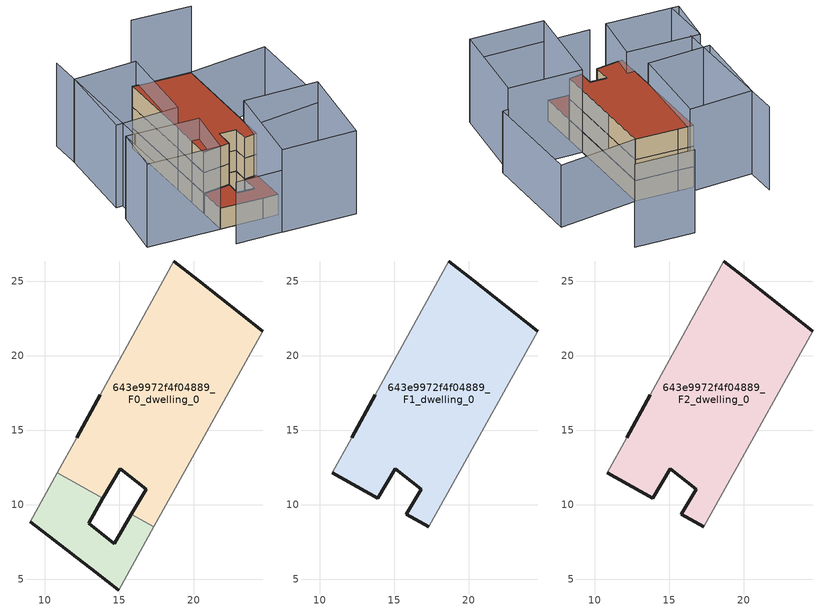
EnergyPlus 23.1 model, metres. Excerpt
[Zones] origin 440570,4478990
643e9972f4f04889_F0_dwelling_0
 floor ground (EU_floor_Construction): 18.75,11.12 24.64,21.65 20.3,25.04 18.68,26.34 13.73,17.36 12.16,14.51 10.84,12.14 13.92,10.43 15.07,12.42 16.81,11.05 15.82,9.37 17.33,8.53 z0
 wall outside (EU_wall_Construction): 15.82,9.37 16.81,11.05 15.07,12.42 13.92,10.43 / 12.16,14.51 13.73,17.36 / 18.68,26.34 20.3,25.04 24.64,21.65 z0:3
 wall adiabatic (EU_wall_Construction): 10.84,12.14 12.16,14.51 / 13.73,17.36 18.68,26.34 / 24.64,21.65 18.75,11.12 17.33,8.53 z0:3
 wall to 643e9972f4f04889_F0_dwelling_1 (EU_wall_Construction): 13.92,10.43 10.84,12.14 / 17.33,8.53 15.82,9.37 z0:3
643e9972f4f04889_F0_dwelling_1
 floor ground (EU_floor_Construction): 14.99,4.28 17.33,8.53 15.82,9.37 14.66,7.38 12.95,8.75 13.92,10.43 10.84,12.14 9.03,8.87 13.44,5.47 z0
 wall outside (EU_wall_Construction): 13.92,10.43 12.95,8.75 14.66,7.38 15.82,9.37 / 14.99,4.28 13.44,5.47 9.03,8.87 z0:3
 wall adiabatic (EU_wall_Construction): 9.03,8.87 10.84,12.14 / 17.33,8.53 14.99,4.28 z0:3
 roof outside (EU_roof_Construction): 15.82,9.37 17.33,8.53 14.99,4.28 13.44,5.47 9.03,8.87 10.84,12.14 13.92,10.43 12.95,8.75 14.66,7.38 z3
643e9972f4f04889_F1_dwelling_0
 floor to 643e9972f4f04889_F0_dwelling_0 (EU_floor_Construction): 18.75,11.12 24.64,21.65 20.3,25.04 18.68,26.34 13.73,17.36 12.16,14.51 10.84,12.14 13.92,10.43 15.07,12.42 16.81,11.05 15.82,9.37 17.33,8.53 z3
 wall outside (EU_wall_Construction): 12.16,14.51 13.73,17.36 / 18.68,26.34 20.3,25.04 24.64,21.65 / 17.33,8.53 15.82,9.37 16.81,11.05 15.07,12.42 13.92,10.43 10.84,12.14 z3:6
 wall adiabatic (EU_wall_Construction): 10.84,12.14 12.16,14.51 / 13.73,17.36 18.68,26.34 / 24.64,21.65 18.75,11.12 17.33,8.53 z3:6
643e9972f4f04889_F2_dwelling_0
 floor to 643e9972f4f04889_F1_dwelling_0 (EU_floor_Construction): 18.75,11.12 24.64,21.65 20.3,25.04 18.68,26.34 13.73,17.36 12.16,14.51 10.84,12.14 13.92,10.43 15.07,12.42 16.81,11.05 15.82,9.37 17.33,8.53 z6
 wall outside (EU_wall_Construction): 12.16,14.51 13.73,17.36 / 18.68,26.34 20.3,25.04 24.64,21.65 / 17.33,8.53 15.82,9.37 16.81,11.05 15.07,12.42 13.92,10.43 10.84,12.14 z6:9
 wall adiabatic (EU_wall_Construction): 10.84,12.14 12.16,14.51 / 13.73,17.36 18.68,26.34 / 24.64,21.65 18.75,11.12 17.33,8.53 z6:9
 roof outside (EU_roof_Construction): 20.3,25.04 24.64,21.65 18.75,11.12 17.33,8.53 15.82,9.37 16.81,11.05 15.07,12.42 13.92,10.43 10.84,12.14 12.16,14.51 13.73,17.36 18.68,26.34 z9
shading: 5.24,19.5 2.3,14.15 / 14.69,34.43 6.2,18.96 / 33.04,26.29 26.91,31.05 / 18.75,11.11 26.52,5.33 / 26.52,5.33 19.8,-3.7 / 19.8,-3.7 12.02,2.08 / 12.02,2.08 18.75,11.11 / 9.03,8.87 1.5,14.66 / 1.5,14.66 5.44,19.79 / 5.44,19.79 12.97,14 / 12.97,14 9.03,8.87 / 6.82,21.91 12.79,30.95 / 12.79,30.95 19.69,26.4 / 19.69,26.4 13.73,17.36 / 13.73,17.36 6.82,21.91 z0:12; 7.24,5.68 18.93,-2.92 / 18.14,10.02 24.64,21.65 / 24.64,21.65 33.69,16.59 / 33.69,16.59 27.18,4.96 / 27.18,4.96 18.14,10.02 z0:9
[Building]
EU S2 Campaign: North Axis=0; Terrain=City; Solar Distribution=FullExterior
[Site:Location]
Madrid: Latitude=40.5; Longitude=-3.5; Time Zone=1; Elevation=609
[SizingPeriod:WeatherFileDays]
AnnualSizingPeriod: Begin Month=1; Begin Day of Month=1; End Month=12; End Day of Month=31; Day of Week for Start Day=Monday; Use Weather File Daylight Saving Period=No; Use Weather File Rain and Snow Indicators=No
[MATERIAL]
EU_InternalMass_Material: Roughness=MediumRough; Thickness=0.1; Conductivity=1; Density=1800; Specific Heat=900; Thermal Absorptance=0.9; Solar Absorptance=0.7; Visible Absorptance=0.7
[MATERIAL:NOMASS] Roughness=MediumRough; Thermal Absorptance=0.9; Solar Absorptance=0.7; Visible Absorptance=0.7
Name | Thermal Resistance
EU_wall_NoMass | 0.419739
EU_roof_NoMass | 0.352165
EU_floor_NoMass | 0.608284
[CONSTRUCTION]
EU_wall_Construction: EU_wall_NoMass
EU_roof_Construction: EU_roof_NoMass
EU_floor_Construction: EU_floor_NoMass
EU_InternalMass_Construction: EU_InternalMass_Material
[ZONE] Type=1; Multiplier=1; Ceiling Height=autocalculate; Floor Area=autocalculate; Part of Total Floor Area=Yes
Name | Volume
643e9972f4f04889_F0_dwelling_0 | 334.847
643e9972f4f04889_F1_dwelling_0; 643e9972f4f04889_F2_dwelling_0 | 334.848
643e9972f4f04889_F0_dwelling_1 | 81.8752
[INTERNALMASS] Construction=EU_InternalMass_Construction
Name | Zone or ZoneList | Surface Area
643e9972f4f04889_F0_dwelling_0_EU_InternalMass | 643e9972f4f04889_F0_dwelling_0 | 111.616
643e9972f4f04889_F0_dwelling_1_EU_InternalMass | 643e9972f4f04889_F0_dwelling_1 | 27.2916
643e9972f4f04889_F1_dwelling_0_EU_InternalMass | 643e9972f4f04889_F1_dwelling_0 | 138.824
643e9972f4f04889_F2_dwelling_0_EU_InternalMass | 643e9972f4f04889_F2_dwelling_0 | 138.824
[OTHEREQUIPMENT] Fuel Type=Electricity; Design Level Calculation Method=Watts/Area; Power per Zone Floor Area=1; Fraction Latent=0; Fraction Radiant=0; Fraction Lost=0; Carbon Dioxide Generation Rate=0; EndUse Subcategory=EU_Step8_InternalGains
Name | Zone or ZoneList or Space or SpaceList | Schedule
EU_Step8_InternalGain_643e9972f4f04889_F0_dwelling_0_f000 | 643e9972f4f04889_F0_dwelling_0 | EU_Step8_GainSchedule_643e9972f4f04889_F0_dwelling_0_f000
EU_Step8_InternalGain_643e9972f4f04889_F0_dwelling_1_f000 | 643e9972f4f04889_F0_dwelling_1 | EU_Step8_GainSchedule_643e9972f4f04889_F0_dwelling_1_f000
EU_Step8_InternalGain_643e9972f4f04889_F1_dwelling_0_f000 | 643e9972f4f04889_F1_dwelling_0 | EU_Step8_GainSchedule_643e9972f4f04889_F1_dwelling_0_f000
EU_Step8_InternalGain_643e9972f4f04889_F2_dwelling_0_f000 | 643e9972f4f04889_F2_dwelling_0 | EU_Step8_GainSchedule_643e9972f4f04889_F2_dwelling_0_f000
[ZONEVENTILATION:DESIGNFLOWRATE] Schedule=EU_AlwaysOn; Design Flow Rate Calculation Method=AirChanges/Hour; Air Changes per Hour=0.703302; Ventilation Type=Natural; Fan Pressure Rise=0; Fan Total Efficiency=1; Constant Term Coefficient=1; Temperature Term Coefficient=0; Velocity Term Coefficient=0; Velocity Squared Term Coefficient=0; Minimum Indoor Temperature=-100; Maximum Indoor Temperature=100; Delta Temperature=-100; Minimum Outdoor Temperature=-100; Maximum Outdoor Temperature=100; Maximum Wind Speed=40
Name | Zone or ZoneList or Space or SpaceList
EU_ConstantAir_643e9972f4f04889_F0_dwelling_0 | 643e9972f4f04889_F0_dwelling_0
EU_ConstantAir_643e9972f4f04889_F0_dwelling_1 | 643e9972f4f04889_F0_dwelling_1
EU_ConstantAir_643e9972f4f04889_F1_dwelling_0 | 643e9972f4f04889_F1_dwelling_0
EU_ConstantAir_643e9972f4f04889_F2_dwelling_0 | 643e9972f4f04889_F2_dwelling_0
[HVACTEMPLATE:THERMOSTAT] Constant Heating Setpoint=20; Constant Cooling Setpoint=50
EU_HeatOnly_643e9972f4f04889_F0_dwelling_0; EU_HeatOnly_643e9972f4f04889_F0_dwelling_1; EU_HeatOnly_643e9972f4f04889_F1_dwelling_0; EU_HeatOnly_643e9972f4f04889_F2_dwelling_0
[HVACTEMPLATE:ZONE:IDEALLOADSAIRSYSTEM] System Availability Schedule=EU_AlwaysOn; Maximum Heating Supply Air Temperature=50; Minimum Cooling Supply Air Temperature=13; Maximum Heating Supply Air Humidity Ratio=0.0156; Minimum Cooling Supply Air Humidity Ratio=0.0077; Heating Limit=NoLimit; Cooling Limit=NoLimit; Heating Availability Schedule=EU_AlwaysOn; Cooling Availability Schedule=EU_CoolingOff; Dehumidification Control Type=ConstantSensibleHeatRatio; Cooling Sensible Heat Ratio=0.7; Dehumidification Setpoint=60; Humidification Control Type=None; Humidification Setpoint=30; Outdoor Air Method=None; Outdoor Air Flow Rate per Person=0.00944; Outdoor Air Flow Rate per Zone Floor Area=0; Outdoor Air Flow Rate per Zone=0; Demand Controlled Ventilation Type=None; Outdoor Air Economizer Type=NoEconomizer; Heat Recovery Type=None; Sensible Heat Recovery Effectiveness=0.7; Latent Heat Recovery Effectiveness=0.65
Name | Template Thermostat
643e9972f4f04889_F0_dwelling_0 | EU_HeatOnly_643e9972f4f04889_F0_dwelling_0
643e9972f4f04889_F0_dwelling_1 | EU_HeatOnly_643e9972f4f04889_F0_dwelling_1
643e9972f4f04889_F1_dwelling_0 | EU_HeatOnly_643e9972f4f04889_F1_dwelling_0
643e9972f4f04889_F2_dwelling_0 | EU_HeatOnly_643e9972f4f04889_F2_dwelling_0
[SIZING:ZONE] Zone Cooling Design Supply Air Temperature Input Method=SupplyAirTemperature; Zone Cooling Design Supply Air Temperature=13; Zone Heating Design Supply Air Temperature Input Method=SupplyAirTemperature; Zone Heating Design Supply Air Temperature=50; Zone Cooling Design Supply Air Humidity Ratio=0.008; Zone Heating Design Supply Air Humidity Ratio=0.008; Cooling Design Air Flow Method=DesignDay; Cooling Design Air Flow Rate=0; Cooling Minimum Air Flow per Zone Floor Area=0.000762; Cooling Minimum Air Flow=0; Cooling Minimum Air Flow Fraction=0.2; Heating Design Air Flow Method=DesignDay; Heating Design Air Flow Rate=0; Heating Maximum Air Flow per Zone Floor Area=0.002032; Heating Maximum Air Flow=0.141576; Heating Maximum Air Flow Fraction=0.3; Account for Dedicated Outdoor Air System=No; Dedicated Outdoor Air System Control Strategy=NeutralSupplyAir; Dedicated Outdoor Air Low Setpoint Temperature for Design=autosize; Dedicated Outdoor Air High Setpoint Temperature for Design=autosize; Zone Load Sizing Method=Sensible Load Only No Latent Load; Zone Latent Cooling Design Supply Air Humidity Ratio Input Method=HumidityRatioDifference; Zone Cooling Design Supply Air Humidity Ratio Difference=0.005; Zone Latent Heating Design Supply Air Humidity Ratio Input Method=HumidityRatioDifference; Zone Humidification Design Supply Air Humidity Ratio Difference=0.005
643e9972f4f04889_F0_dwelling_0; 643e9972f4f04889_F0_dwelling_1; 643e9972f4f04889_F1_dwelling_0; 643e9972f4f04889_F2_dwelling_0
[SCHEDULE:CONSTANT]
Name | Hourly Value
EU_AlwaysOn | 1
EU_CoolingOff | 0
[SCHEDULE:FILE] Column Number=1; Rows to Skip at Top=0; Number of Hours of Data=8760; Column Separator=Comma; Interpolate to Timestep=No; Minutes per Item=60; Adjust Schedule for Daylight Savings=Yes
Name | File
EU_Step8_GainSchedule_643e9972f4f04889_F0_dwelling_0_f000 | ../../schedules/643e9972f4f04889/643e9972f4f04889_F0_dwelling_0_f000_gain.csv
EU_Step8_GainSchedule_643e9972f4f04889_F0_dwelling_1_f000 | ../../schedules/643e9972f4f04889/643e9972f4f04889_F0_dwelling_1_f000_gain.csv
EU_Step8_GainSchedule_643e9972f4f04889_F1_dwelling_0_f000 | ../../schedules/643e9972f4f04889/643e9972f4f04889_F1_dwelling_0_f000_gain.csv
EU_Step8_GainSchedule_643e9972f4f04889_F2_dwelling_0_f000 | ../../schedules/643e9972f4f04889/643e9972f4f04889_F2_dwelling_0_f000_gain.csv
